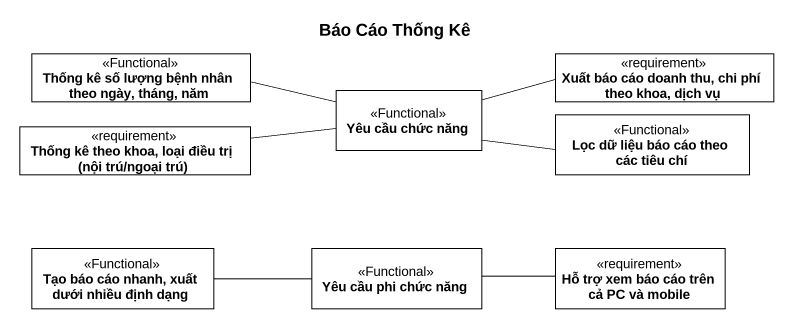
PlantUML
@startuml
title Báo Cáo Thống Kê
hide circle
hide empty members
class "Thống kê số lượng bệnh nhân theo ngày, tháng, năm" as Thống_kê_số_lượng_bệnh_nhân <<Functional>>
class "Xuất báo cáo doanh thu, chi phí theo khoa, dịch vụ" as Xuất_báo_cáo_doanh_thu_chi <<requirement>>
class "Yêu cầu chức năng" as Yêu_cầu_chức_năng <<Functional>>
class "Lọc dữ liệu báo cáo theo các tiêu chí" as Lọc_dữ_liệu_báo_cáo_theo <<Functional>>
class "Thống kê theo khoa, loại điều trị (nội trú/ngoại trú)" as Thống_kê_theo_khoa_loại <<requirement>>
class "Tạo báo cáo nhanh, xuất dưới nhiều định dạng" as Tạo_báo_cáo_nhanh_xuất_dưới <<Functional>>
class "Yêu cầu phi chức năng" as Yêu_cầu_phi_chức_năng <<Functional>>
class "Hỗ trợ xem báo cáo trên cả PC và mobile" as Hỗ_trợ_xem_báo_cáo_trên_cả <<requirement>>
Thống_kê_số_lượng_bệnh_nhân -right- Yêu_cầu_chức_năng
Xuất_báo_cáo_doanh_thu_chi -left- Yêu_cầu_chức_năng
Lọc_dữ_liệu_báo_cáo_theo -left- Yêu_cầu_chức_năng
Thống_kê_theo_khoa_loại -right- Yêu_cầu_chức_năng
Tạo_báo_cáo_nhanh_xuất_dưới -right- Yêu_cầu_phi_chức_năng
Hỗ_trợ_xem_báo_cáo_trên_cả -left- Yêu_cầu_phi_chức_năng
@enduml
